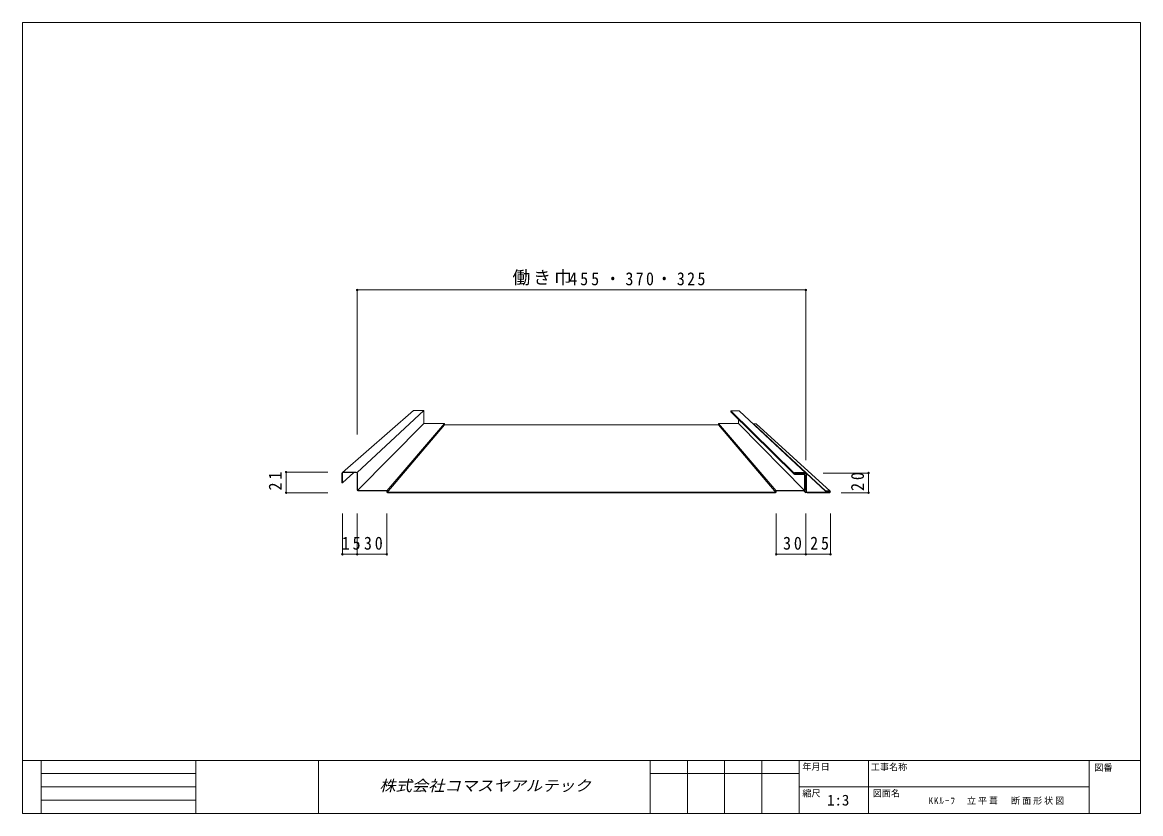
# Model space of a CAD drawing. Units: millimetres, scale not verified. Extents: x -567 to 567, y -401 to 401.
import ezdxf
from ezdxf.enums import TextEntityAlignment as Align

# ---------------------------------------------------------------- set-up
doc = ezdxf.new("R2010")
doc.units = ezdxf.units.MM
doc.header["$LTSCALE"] = 3
doc.header["$PDMODE"] = 32
doc.header["$PDSIZE"] = 1.5
doc.layers.add('0-0_0', color=5, linetype='Continuous', lineweight=18)
doc.layers.add('0-3_LAYER004', color=7, linetype='Continuous', lineweight=18)
doc.styles.add('HG丸ｺﾞｼｯｸM-PRO', font='')
doc.styles.add('ＭＳ ゴシック', font='')
doc.styles.get('HG丸ｺﾞｼｯｸM-PRO').set_extended_font_data('HG丸ｺﾞｼｯｸM-PRO')
doc.styles.get('ＭＳ ゴシック').set_extended_font_data('MS Gothic')

msp = doc.modelspace()

# ---------------------------------------------------------------- linework, layer by layer
at = {"layer": '0-0_0', "color": 4}
for p, q in [((-227.5, 129.815), (227.5, 129.815)), ((-227.5, 129.815), (-227.5, -16.576)), ((227.5, 129.815), (227.5, -16.576)), ((227.5, 37.376), (227.5, -42.894)), ((227.5, 13.779), (227.5, -42.894)), ((-299.546, -75.815), (-299.546, -54.815)), ((-299.546, -54.815), (-257.077, -54.815)), ((291.127, -55.815), (244.996, -55.815)), ((291.127, -75.815), (291.127, -55.815)), ((-299.546, -75.815), (-257.077, -75.815)), ((291.127, -75.815), (263.448, -75.815)), ((-242.5, -138.133), (-242.5, -96.835)), ((-227.5, -138.133), (-227.5, -96.835)), ((-197.5, -138.133), (-197.5, -96.835)), ((197.5, -138.133), (197.5, -96.835)), ((227.5, -138.133), (227.5, -96.835)), ((252.5, -138.133), (252.5, -96.835)), ((-242.5, -138.133), (-227.5, -138.133)), ((-227.5, -138.133), (-197.5, -138.133)), ((197.5, -138.133), (227.5, -138.133)), ((227.5, -138.133), (252.5, -138.133))]:
    msp.add_line(p, q, dxfattribs=at)
at = {"layer": '0-0_0', "color": 7}
for p, q in [((-242.5, -55.315), (-170.482, 7.446)), ((-159.937, 7.446), (-227.5, -55.315)), ((-170.482, 7.446), (-159.937, 7.446)), ((-159.937, 7.446), (-159.937, -5.559)), ((151.501, 7.095), (215.5, -55.815)), ((151.501, 7.095), (151.501, 6.392)), ((151.501, 7.095), (159.937, 7.095)), ((215.5, -56.815), (151.501, 6.392)), ((227.5, -55.815), (159.937, 7.095)), ((-138.846, -5.559), (-197.5, -73.815)), ((-138.846, -5.559), (-138.846, -6.965)), ((138.846, -5.559), (159.234, -5.559)), ((197.5, -75.815), (138.846, -6.965)), ((159.234, -5.559), (159.234, -1.246)), ((159.234, -5.559), (226.5, -73.815)), ((247.5, -73.815), (174.376, -5.911)), ((177.161, -5.911), (174.376, -5.911)), ((174.376, -5.911), (174.376, -6.35)), ((174.376, -6.263), (247.5, -74.315)), ((252, -74.315), (177.161, -5.911)), ((-231.022, -55.315), (-242.5, -65.815)), ((226.5, -56.815), (225.436, -55.815)), ((227.5, -75.815), (225.465, -73.742)), ((247.656, -74.315), (247.5, -74.315)), ((252, -75.815), (250.37, -74.315)), ((-391.077, -346.95), (-391.077, -400.95))]:
    msp.add_line(p, q, dxfattribs=at)
at = {"layer": '0-0_0'}
for p, q in [((-242.5, -56.315), (-242.5, -65.815)), ((-241.5, -54.815), (-228.5, -54.815)), ((-241.5, -55.315), (-228.5, -55.315)), ((-227.5, -56.315), (-227.5, -72.815)), ((-227, -56.315), (-227, -72.815)), ((216, -55.315), (226.5, -55.315)), ((216, -55.815), (226.5, -55.815)), ((225, -56.815), (216, -56.815)), ((225, -57.315), (216, -57.315)), ((226, -72.315), (226, -58.315)), ((226.5, -72.315), (226.5, -58.315)), ((227.5, -74.315), (227.5, -56.815)), ((228, -74.315), (228, -56.815)), ((-226.5, -73.315), (-198, -73.315)), ((-226.5, -73.815), (-198, -73.815)), ((-197.5, -74.315), (-197.5, -74.815)), ((-197, -74.815), (-197, -74.315)), ((-196.5, -75.315), (196.5, -75.315)), ((-196.5, -75.815), (196.5, -75.815)), ((197, -74.315), (197, -74.815)), ((197.5, -74.815), (197.5, -74.315)), ((198, -73.315), (225, -73.315)), ((198, -73.815), (225, -73.815)), ((251.5, -75.315), (229, -75.315)), ((251.5, -75.815), (229, -75.815)), ((247.5, -73.815), (247.5, -74.315)), ((251.5, -73.815), (247.5, -73.815)), ((251.5, -74.315), (247.656, -74.315))]:
    msp.add_line(p, q, dxfattribs=at)
at = {"layer": '0-0_0', "color": 7}
for points in [[(-227.5, -73.815), (-159.937, -5.559), (-138.846, -5.559)], [(-197.5, -75.815), (-138.846, -6.965), (138.846, -6.965)], [(138.846, -6.965), (138.846, -5.559), (197.5, -73.815)]]:
    msp.add_lwpolyline(points, dxfattribs=at)
at = {"layer": '0-0_0'}
msp.add_lwpolyline([(-243, -56.315), (-243, -65.815), (-242.5, -65.815)], dxfattribs=at)
for centre, radius, start, end in [((-241.5, -56.315), 1.5, 90, 180), ((-241.5, -56.315), 1, 90, 180), ((-228.5, -56.315), 1.5, 0, 90), ((-228.5, -56.315), 1, 0, 90), ((216, -56.315), 1, 90, 180), ((216, -56.315), 1, 180, 270), ((216, -56.315), 0.5, 90, 180), ((216, -56.315), 0.5, 180, 270), ((226.5, -56.815), 1.5, 0, 90), ((226.5, -56.815), 1, 0, 90), ((225, -58.315), 1.5, 0, 90), ((225, -58.315), 1, 0, 90), ((-226.5, -72.815), 1, 180, 270), ((-226.5, -72.815), 0.5, 180, 270), ((-198, -74.315), 1, 0, 90), ((-198, -74.315), 0.5, 0, 90), ((-196.5, -74.815), 1, 180, 270), ((-196.5, -74.815), 0.5, 180, 270), ((196.5, -74.815), 1, 270, 0), ((196.5, -74.815), 0.5, 270, 0), ((198, -74.315), 1, 90, 180), ((198, -74.315), 0.5, 90, 180), ((225, -72.315), 1.5, 270, 0), ((225, -72.315), 1, 270, 0), ((229, -74.315), 1.5, 180, 270), ((229, -74.315), 1, 180, 270), ((251.5, -74.815), 1, 0, 90), ((251.5, -74.815), 0.5, 0, 90), ((251.5, -74.815), 0.5, 270, 0), ((251.5, -74.815), 1, 270, 0)]:
    msp.add_arc(centre, radius, start, end, dxfattribs=at)
at = {"layer": '0-0_0', "color": 4}
for p in [(-227.5, 129.815), (227.5, 129.815), (-299.546, -54.815), (291.127, -55.815), (-299.546, -75.815), (291.127, -75.815), (-242.5, -138.133), (-227.5, -138.133), (-197.5, -138.133), (197.5, -138.133), (227.5, -138.133), (252.5, -138.133)]:
    msp.add_point(p, dxfattribs=at)
at = {"layer": '0-3_LAYER004'}
for p, q in [((-567, -346.95), (567, -346.95)), ((-548.1, -346.95), (-548.1, -400.95)), ((-266.54, -346.95), (-266.54, -400.95)), ((69.525, -346.95), (69.525, -400.95)), ((107.325, -346.95), (107.325, -400.95)), ((145.125, -346.95), (145.125, -400.95)), ((182.925, -346.95), (182.925, -400.95)), ((220.725, -346.95), (220.725, -400.95)), ((290.925, -346.95), (290.925, -400.95)), ((514.857, -346.95), (514.857, -400.95)), ((-548.1, -360.45), (-391.077, -360.45)), ((220.725, -360.45), (69.525, -360.45)), ((-548.1, -373.95), (-391.077, -373.95)), ((514.857, -373.95), (220.725, -373.95)), ((-548.1, -387.45), (-391.077, -387.45))]:
    msp.add_line(p, q, dxfattribs=at)
msp.add_lwpolyline([(-567, 400.95), (567, 400.95), (567, -400.95), (-567, -400.95)], close=True, dxfattribs=at)

# ---------------------------------------------------------------- texts
at = {"layer": '0-0_0', "color": 3, "style": 'HG丸ｺﾞｼｯｸM-PRO', "oblique": 15, "width": 1.1}
msp.add_text('株式会社コマスヤアルテック', height=11, dxfattribs=at).set_placement((-205.007, -381.45), align=Align.BOTTOM_LEFT)
at = {"layer": '0-0_0', "color": 7, "attachment_point": 7, "style": 'ＭＳ ゴシック'}
for s, insert, char_height in [('\\T1.17;働き巾', (-70, 134.315), 13.2), ('\\T1.29;\\W0.9;・370・325', (23.625, 134.315), 13.2), ('\\T1.38;\\W0.9;455', (-12.5, 134.315), 13.2), ('\\T1.36;\\W0.9;15', (-243.125, -133.633), 13.2), ('\\T1.36;\\W0.9;30', (-220.625, -133.633), 13.2), ('\\T1.36;\\W0.9;30', (204.375, -133.633), 13.2), ('\\T1.36;\\W0.9;25', (231.875, -133.633), 13.2), ('\\T1.21;KKﾙｰﾌ\u3000立平葺\u3000断面形状図', (352.012, -391.95), 6.598)]:
    msp.add_mtext(s, dxfattribs=dict(at, insert=insert, char_height=char_height))
at = {"layer": '0-0_0', "color": 7, "char_height": 13.2, "attachment_point": 7, "rotation": 90, "style": 'ＭＳ ゴシック'}
for s, insert in [('\\T1.36;\\W0.9;21', (-304.046, -73.44)), ('\\T1.36;\\W0.9;20', (286.627, -73.94))]:
    msp.add_mtext(s, dxfattribs=dict(at, insert=insert))
at = {"layer": '0-3_LAYER004', "style": 'ＭＳ ゴシック'}
for s, height, p in [('年月日', 6.598, (224, -358.65)), ('工事名称', 6.598, (293.4, -359.05)), ('図番', 6.598, (520, -359.55)), ('縮尺', 6.598, (223.9, -385.65)), ('1:3', 11, (249.15, -396.05)), ('図面名', 6.598, (295.3, -385.65))]:
    msp.add_text(s, height=height, dxfattribs=at).set_placement(p, align=Align.BOTTOM_LEFT)

doc.saveas('drawing.dxf')
